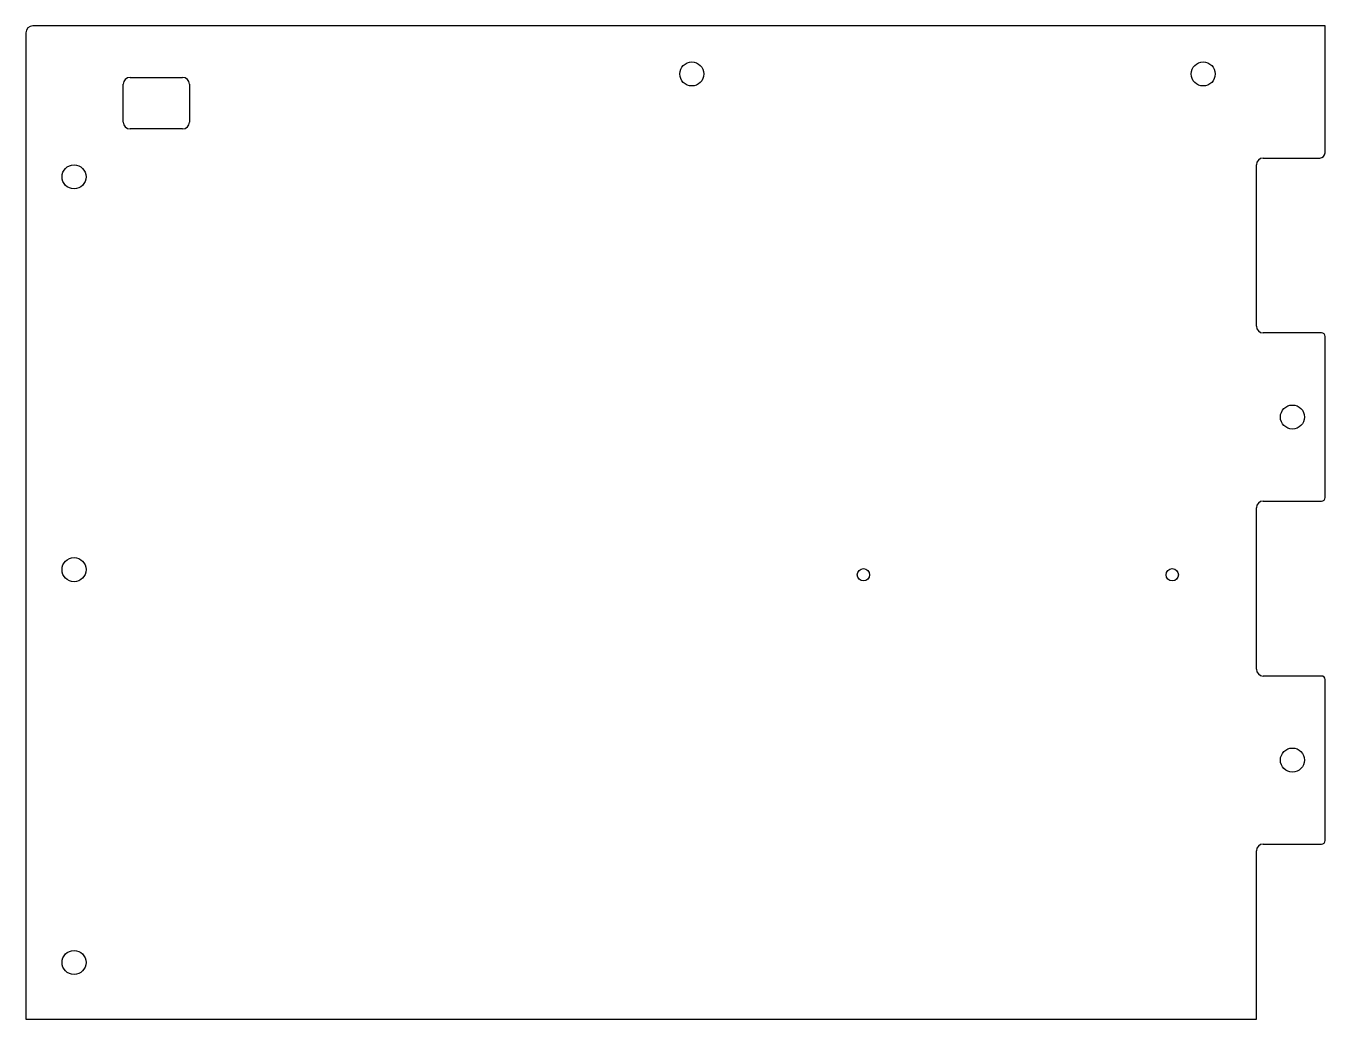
# Model space of a CAD drawing. Header units: millimetres. Extents: x -189 to 189, y -145 to 145.
import ezdxf

# ---------------------------------------------------------------- set-up
doc = ezdxf.new("R2010")
doc.units = ezdxf.units.MM
doc.layers.add('CUTOUTS', color=1, linetype='CONTINUOUS')
doc.layers.add('PERIMETER', color=5, linetype='CONTINUOUS')

msp = doc.modelspace()

# ---------------------------------------------------------------- linework, layer by layer
at = {"layer": 'CUTOUTS'}
for p, q in [((-158.9, 129.75), (-143.6, 129.75)), ((-160.9, 116.75), (-160.9, 127.75)), ((-141.6, 127.75), (-141.6, 116.75)), ((-143.6, 114.75), (-158.9, 114.75))]:
    msp.add_line(p, q, dxfattribs=at)
for centre, radius in [((4.75, 130.75), 3.5), ((153.75, 130.75), 3.5), ((-175.25, 100.75), 3.5), ((179.75, 30.75), 3.5), ((-175.25, -13.75), 3.5), ((54.75, -15.25), 1.8), ((144.75, -15.25), 1.8), ((179.75, -69.25), 3.5), ((-175.25, -128.25), 3.5)]:
    msp.add_circle(centre, radius, dxfattribs=at)
for centre, start, end in [((-158.9, 127.75), 90, 180), ((-143.6, 127.75), 0, 90), ((-158.9, 116.75), 180, 270), ((-143.6, 116.75), -90, 0)]:
    msp.add_arc(centre, 2, start, end, dxfattribs=at)
at = {"layer": 'PERIMETER'}
for p, q in [((189.25, 144.75), (-187.25, 144.75)), ((189.25, 107.75), (189.25, 144.75)), ((-189.25, 142.75), (-189.25, -144.75)), ((171.25, 106.25), (187.75, 106.25)), ((169.25, 57.25), (169.25, 104.25)), ((188.25, 55.25), (171.25, 55.25)), ((189.25, 7.25), (189.25, 54.25)), ((169.25, -42.75), (169.25, 4.25)), ((171.25, 6.25), (188.25, 6.25)), ((188.25, -44.75), (171.25, -44.75)), ((189.25, -92.75), (189.25, -45.75)), ((171.25, -93.75), (188.25, -93.75)), ((169.25, -144.75), (169.25, -95.75)), ((-189.25, -144.75), (169.25, -144.75))]:
    msp.add_line(p, q, dxfattribs=at)
for centre, radius, start, end in [((-187.25, 142.75), 2, 90, 180), ((171.25, 104.25), 2, 90, 180), ((187.75, 107.75), 1.5, -90, 0), ((171.25, 57.25), 2, 180, 270), ((188.25, 54.25), 1, 0, 90), ((171.25, 4.25), 2, 90, 180), ((188.25, 7.25), 1, -90, 0), ((171.25, -42.75), 2, 180, 270), ((188.25, -45.75), 1, 0, 90), ((171.25, -95.75), 2, 90, 180), ((188.25, -92.75), 1, -90, 0)]:
    msp.add_arc(centre, radius, start, end, dxfattribs=at)

doc.saveas('drawing.dxf')
